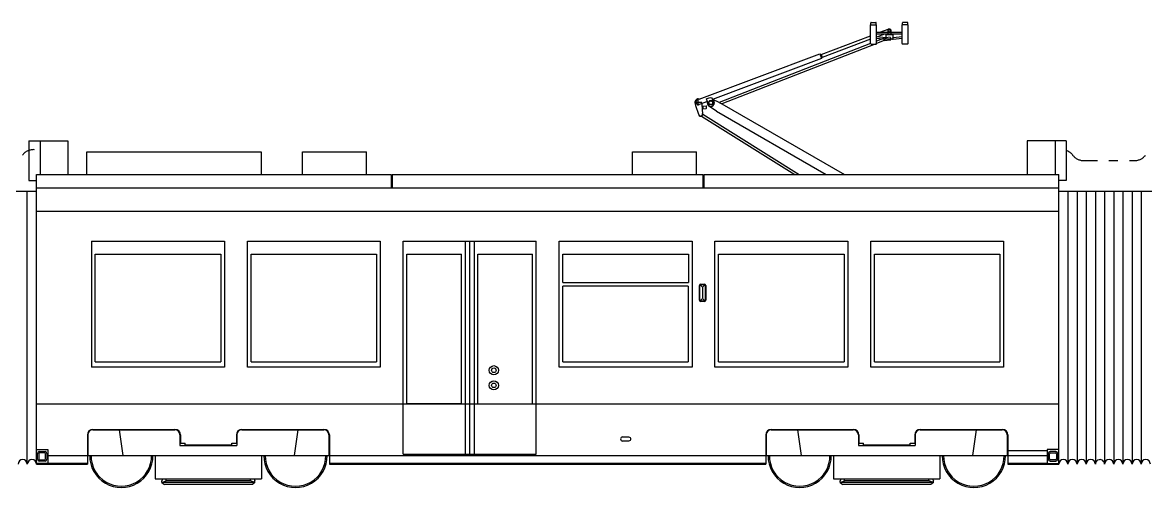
# Model space of a CAD drawing. Header units: metres. Extents: x -36.8 to 0, y 0 to 5.1.
# Drawn here: x -24.11 to -11.86, y -0.02 to 5.06 of the extents above; entities that cross this region are included whole.
import ezdxf

# ---------------------------------------------------------------- set-up
doc = ezdxf.new("R2010")
doc.units = ezdxf.units.M
doc.header["$MEASUREMENT"] = 0
for name, pattern in [('AUSGEZOGEN', [0]), ('GESTRICHELT', [0.5, 0.25, -0.25]), ('MITTELLINIE', [1, 0.75, -0.125, 0, -0.125]), ('STRICHPUNKT', [0.4, 0.15, -0.125, 0, -0.125])]:
    doc.linetypes.add(name, pattern=pattern)

msp = doc.modelspace()

# ---------------------------------------------------------------- linework, layer by layer
at = {"ltscale": 0.1}
for p, q in [((-14.858, 4.914), (-14.858, 5.033)), ((-14.857, 5.034), (-14.855, 5.034)), ((-14.855, 5.034), (-14.855, 5.055)), ((-14.855, 5.034), (-14.795, 5.034)), ((-14.85, 5.06), (-14.8, 5.06)), ((-14.795, 5.034), (-14.795, 5.055)), ((-14.795, 5.034), (-14.793, 5.034)), ((-14.793, 4.95), (-14.793, 5.034)), ((-14.513, 4.95), (-14.513, 5.034)), ((-14.51, 5.034), (-14.513, 5.034)), ((-14.51, 5.034), (-14.51, 5.055)), ((-14.45, 5.034), (-14.51, 5.034)), ((-14.455, 5.06), (-14.505, 5.06)), ((-14.45, 5.034), (-14.45, 5.055)), ((-14.449, 5.034), (-14.45, 5.034)), ((-14.448, 4.829), (-14.448, 5.033)), ((-15.398, 4.711), (-14.858, 4.914)), ((-14.858, 4.829), (-14.858, 4.914)), ((-14.76, 4.95), (-14.793, 4.95)), ((-14.793, 4.83), (-14.793, 4.95)), ((-14.793, 4.935), (-14.668, 4.935)), ((-14.668, 4.933), (-14.793, 4.933)), ((-14.793, 4.905), (-14.693, 4.896)), ((-14.706, 4.933), (-14.783, 4.904)), ((-14.659, 4.988), (-14.76, 4.95)), ((-14.668, 4.95), (-14.76, 4.95)), ((-14.691, 4.933), (-14.699, 4.931)), ((-14.691, 4.932), (-14.699, 4.929)), ((-14.699, 4.931), (-14.699, 4.929)), ((-14.693, 4.926), (-14.693, 4.892)), ((-14.613, 4.926), (-14.693, 4.926)), ((-14.668, 4.932), (-14.691, 4.932)), ((-14.683, 4.931), (-14.683, 4.928)), ((-14.668, 4.981), (-14.668, 4.95)), ((-14.638, 4.95), (-14.668, 4.95)), ((-14.668, 4.935), (-14.638, 4.935)), ((-14.638, 4.933), (-14.668, 4.933)), ((-14.638, 4.932), (-14.668, 4.932)), ((-14.659, 4.988), (-14.659, 4.988)), ((-14.638, 4.981), (-14.638, 4.95)), ((-14.513, 4.95), (-14.638, 4.95)), ((-14.638, 4.935), (-14.513, 4.935)), ((-14.513, 4.933), (-14.638, 4.933)), ((-14.615, 4.932), (-14.638, 4.932)), ((-14.623, 4.931), (-14.623, 4.928)), ((-14.615, 4.933), (-14.607, 4.931)), ((-14.615, 4.932), (-14.607, 4.929)), ((-14.613, 4.882), (-14.613, 4.926)), ((-14.613, 4.896), (-14.513, 4.905)), ((-14.607, 4.931), (-14.607, 4.929)), ((-14.513, 4.887), (-14.513, 4.95)), ((-14.858, 4.831), (-16.509, 4.188)), ((-14.808, 4.824), (-16.479, 4.172)), ((-14.858, 4.876), (-15.386, 4.679)), ((-14.853, 4.824), (-14.808, 4.824)), ((-14.808, 4.824), (-14.798, 4.824)), ((-14.793, 4.887), (-14.729, 4.882)), ((-14.729, 4.882), (-14.793, 4.857)), ((-14.711, 4.862), (-14.793, 4.83)), ((-14.793, 4.829), (-14.793, 4.83)), ((-14.729, 4.882), (-14.713, 4.88)), ((-14.713, 4.88), (-14.711, 4.862)), ((-14.713, 4.88), (-14.694, 4.879)), ((-14.641, 4.868), (-14.711, 4.86)), ((-14.711, 4.862), (-14.711, 4.86)), ((-14.693, 4.892), (-14.693, 4.882)), ((-14.693, 4.882), (-14.688, 4.876)), ((-14.637, 4.876), (-14.688, 4.876)), ((-14.641, 4.868), (-14.637, 4.873)), ((-14.637, 4.876), (-14.637, 4.873)), ((-14.618, 4.876), (-14.637, 4.876)), ((-14.618, 4.876), (-14.617, 4.877)), ((-14.617, 4.877), (-14.613, 4.882)), ((-14.617, 4.877), (-14.612, 4.877)), ((-14.612, 4.879), (-14.513, 4.887)), ((-14.513, 4.829), (-14.513, 4.887)), ((-14.453, 4.824), (-14.508, 4.824)), ((-16.728, 4.224), (-15.412, 4.717)), ((-15.393, 4.665), (-16.581, 4.22)), ((-15.412, 4.717), (-15.398, 4.711)), ((-15.412, 4.717), (-15.393, 4.665)), ((-15.398, 4.711), (-15.386, 4.679)), ((-15.393, 4.665), (-15.386, 4.679)), ((-16.773, 4.184), (-16.766, 4.154)), ((-16.728, 4.224), (-16.748, 4.217)), ((-16.726, 4.167), (-16.73, 4.165)), ((-16.637, 4.199), (-16.729, 4.165)), ((-16.699, 4.176), (-16.698, 4.168)), ((-16.698, 4.168), (-16.691, 4.06)), ((-16.609, 4.239), (-16.647, 4.225)), ((-16.628, 4.174), (-16.647, 4.225)), ((-16.628, 4.174), (-16.623, 4.175)), ((-16.587, 4.235), (-16.609, 4.239)), ((-16.572, 4.195), (-16.587, 4.235)), ((-16.58, 4.219), (-16.579, 4.221)), ((-16.509, 4.188), (-16.579, 4.221)), ((-16.576, 4.193), (-16.572, 4.195)), ((-16.509, 4.188), (-16.479, 4.172)), ((-16.479, 4.172), (-15.142, 3.4)), ((-16.766, 4.154), (-16.733, 4.06)), ((-16.733, 4.06), (-16.729, 4.052)), ((-16.697, 4.148), (-16.652, 4.151)), ((-16.695, 4.118), (-16.65, 4.121)), ((-16.687, 4.058), (-16.69, 4.066)), ((-16.689, 4.149), (-16.687, 4.119)), ((-16.687, 4.058), (-15.635, 3.4)), ((-16.652, 4.151), (-16.65, 4.121)), ((-16.621, 4.147), (-16.622, 4.151)), ((-16.538, 4.091), (-16.621, 4.147)), ((-16.538, 4.091), (-15.342, 3.4)), ((-16.7, 4.037), (-16.709, 4.036)), ((-16.7, 4.037), (-15.683, 3.4)), ((-24.038, 3.77), (-23.612, 3.77)), ((-24.038, 3.77), (-24.038, 3.335)), ((-23.915, 3.77), (-23.915, 3.4)), ((-23.612, 3.77), (-23.612, 3.4)), ((-13.15, 3.77), (-13.15, 3.4)), ((-12.723, 3.77), (-13.15, 3.77)), ((-12.723, 3.77), (-12.723, 3.335)), ((-23.405, 3.4), (-23.405, 3.65)), ((-23.405, 3.65), (-21.505, 3.65)), ((-21.505, 3.65), (-21.505, 3.4)), ((-21.055, 3.65), (-20.355, 3.65)), ((-21.055, 3.4), (-21.055, 3.65)), ((-20.355, 3.4), (-20.355, 3.65)), ((-17.455, 3.4), (-17.455, 3.65)), ((-17.455, 3.65), (-16.755, 3.65)), ((-16.755, 3.4), (-16.755, 3.65)), ((-24.038, 3.335), (-23.955, 3.335)), ((-23.955, 3.4), (-23.612, 3.4)), ((-23.955, 3.335), (-23.955, 3.4)), ((-23.955, 3.22), (-23.955, 3.335)), ((-23.612, 3.4), (-23.405, 3.4)), ((-23.405, 3.4), (-21.505, 3.4)), ((-21.505, 3.4), (-21.055, 3.4)), ((-21.055, 3.4), (-20.355, 3.4)), ((-20.355, 3.4), (-20.085, 3.4)), ((-20.085, 3.4), (-20.085, 3.25)), ((-20.075, 3.4), (-20.075, 3.25)), ((-20.075, 3.4), (-17.455, 3.4)), ((-17.455, 3.4), (-16.755, 3.4)), ((-16.755, 3.4), (-16.686, 3.4)), ((-16.686, 3.4), (-16.686, 3.25)), ((-16.676, 3.4), (-16.676, 3.25)), ((-16.676, 3.4), (-13.15, 3.4)), ((-13.15, 3.4), (-12.806, 3.4)), ((-12.806, 3.335), (-12.806, 3.4)), ((-12.806, 3.22), (-12.806, 3.335)), ((-12.723, 3.335), (-12.806, 3.335)), ((-24.505, 3.22), (-23.955, 3.22)), ((-24.055, 0.24), (-24.055, 3.22)), ((-20.085, 3.25), (-23.955, 3.25)), ((-23.955, 0.401), (-23.955, 3.22)), ((-20.075, 3.25), (-20.085, 3.25)), ((-16.686, 3.25), (-20.075, 3.25)), ((-16.676, 3.25), (-16.686, 3.25)), ((-12.805, 3.25), (-16.676, 3.25)), ((-12.806, 0.401), (-12.806, 3.22)), ((-12.806, 3.22), (-12.361, 3.22)), ((-12.706, 3.22), (-12.706, 0.24)), ((-12.606, 3.22), (-12.606, 0.24)), ((-12.506, 3.22), (-12.506, 0.24)), ((-12.406, 3.22), (-12.406, 0.24)), ((-12.361, 3.22), (-12.256, 3.22)), ((-12.306, 3.22), (-12.306, 0.24)), ((-12.256, 3.22), (-11.706, 3.22)), ((-12.206, 3.22), (-12.206, 0.24)), ((-12.106, 3.22), (-12.106, 0.24)), ((-12.006, 3.22), (-12.006, 0.24)), ((-11.906, 3.22), (-11.906, 0.24)), ((-23.355, 2.675), (-21.905, 2.675)), ((-23.355, 2.675), (-23.355, 1.3)), ((-21.905, 2.675), (-21.905, 1.3)), ((-21.655, 2.675), (-20.205, 2.675)), ((-21.655, 1.3), (-21.655, 2.675)), ((-20.205, 2.675), (-20.205, 1.3)), ((-19.955, 0.35), (-19.955, 2.675)), ((-19.955, 2.675), (-18.505, 2.675)), ((-19.28, 2.675), (-19.28, 0.35)), ((-19.23, 0.35), (-19.23, 2.675)), ((-19.18, 2.675), (-19.18, 0.35)), ((-18.505, 0.35), (-18.505, 2.675)), ((-18.255, 2.675), (-16.805, 2.675)), ((-18.255, 1.3), (-18.255, 2.675)), ((-16.805, 2.675), (-16.805, 1.3)), ((-16.555, 2.675), (-15.105, 2.675)), ((-16.555, 1.3), (-16.555, 2.675)), ((-15.105, 2.675), (-15.105, 1.3)), ((-14.855, 2.675), (-13.406, 2.675)), ((-14.855, 1.3), (-14.855, 2.675)), ((-13.406, 2.675), (-13.406, 1.3)), ((-23.315, 2.53), (-21.945, 2.53)), ((-23.315, 1.357), (-23.315, 2.53)), ((-21.945, 2.53), (-21.945, 1.357)), ((-21.615, 2.53), (-20.245, 2.53)), ((-21.615, 1.357), (-21.615, 2.53)), ((-20.245, 2.53), (-20.245, 1.357)), ((-19.915, 2.53), (-19.32, 2.53)), ((-19.915, 0.9), (-19.915, 2.53)), ((-19.32, 0.9), (-19.32, 2.53)), ((-19.14, 2.53), (-18.545, 2.53)), ((-19.14, 0.9), (-19.14, 2.53)), ((-18.545, 0.9), (-18.545, 2.53)), ((-18.215, 2.53), (-16.845, 2.53)), ((-18.215, 2.223), (-18.215, 2.53)), ((-16.845, 2.53), (-16.845, 2.223)), ((-16.515, 2.53), (-15.145, 2.53)), ((-16.515, 1.357), (-16.515, 2.53)), ((-15.145, 2.53), (-15.145, 1.357)), ((-14.815, 2.53), (-13.446, 2.53)), ((-14.815, 1.357), (-14.815, 2.53)), ((-13.446, 2.53), (-13.446, 1.357)), ((-18.215, 2.223), (-16.845, 2.223)), ((-18.215, 1.357), (-18.215, 2.183)), ((-16.846, 2.183), (-18.215, 2.183)), ((-16.846, 2.183), (-16.846, 1.357)), ((-23.315, 1.357), (-21.945, 1.357)), ((-21.615, 1.357), (-20.245, 1.357)), ((-18.215, 1.357), (-16.846, 1.357)), ((-16.515, 1.357), (-15.145, 1.357)), ((-14.815, 1.357), (-13.446, 1.357)), ((-21.905, 1.3), (-23.355, 1.3)), ((-20.205, 1.3), (-21.655, 1.3)), ((-16.805, 1.3), (-18.255, 1.3)), ((-15.105, 1.3), (-16.555, 1.3)), ((-13.406, 1.3), (-14.855, 1.3)), ((-19.32, 0.9), (-19.915, 0.9)), ((-19.14, 0.9), (-18.545, 0.9)), ((-23.34, 0.62), (-22.445, 0.62)), ((-23.34, 0.615), (-22.445, 0.615)), ((-23.055, 0.615), (-23.015, 0.335)), ((-21.715, 0.62), (-20.82, 0.62)), ((-21.715, 0.615), (-20.82, 0.615)), ((-21.105, 0.615), (-21.145, 0.335)), ((-15.941, 0.62), (-15.046, 0.62)), ((-15.941, 0.615), (-15.046, 0.615)), ((-15.656, 0.615), (-15.616, 0.335)), ((-14.316, 0.62), (-13.421, 0.62)), ((-14.316, 0.615), (-13.421, 0.615)), ((-13.706, 0.615), (-13.746, 0.335)), ((-23.4, 0.56), (-23.4, 0.335)), ((-23.395, 0.56), (-23.395, 0.335)), ((-22.39, 0.56), (-22.39, 0.445)), ((-22.385, 0.56), (-22.385, 0.47)), ((-21.775, 0.56), (-21.775, 0.47)), ((-21.77, 0.56), (-21.77, 0.445)), ((-20.765, 0.56), (-20.765, 0.335)), ((-20.76, 0.56), (-20.76, 0.335)), ((-17.562, 0.538), (-17.497, 0.538)), ((-17.562, 0.493), (-17.497, 0.493)), ((-16.001, 0.56), (-16.001, 0.335)), ((-15.996, 0.56), (-15.996, 0.335)), ((-14.991, 0.56), (-14.991, 0.445)), ((-14.986, 0.56), (-14.986, 0.47)), ((-14.376, 0.56), (-14.376, 0.47)), ((-14.371, 0.56), (-14.371, 0.445)), ((-13.366, 0.56), (-13.366, 0.335)), ((-13.361, 0.56), (-13.361, 0.335)), ((-23.955, 0.401), (-23.831, 0.401)), ((-23.955, 0.249), (-23.955, 0.401)), ((-23.925, 0.377), (-23.861, 0.377)), ((-23.831, 0.401), (-23.831, 0.249)), ((-22.39, 0.445), (-21.77, 0.445)), ((-22.385, 0.47), (-22.335, 0.47)), ((-22.335, 0.45), (-22.335, 0.47)), ((-22.335, 0.45), (-21.825, 0.45)), ((-21.825, 0.47), (-21.775, 0.47)), ((-21.825, 0.45), (-21.825, 0.47)), ((-14.991, 0.445), (-14.371, 0.445)), ((-14.986, 0.47), (-14.936, 0.47)), ((-14.936, 0.45), (-14.936, 0.47)), ((-14.936, 0.45), (-14.426, 0.45)), ((-14.426, 0.47), (-14.376, 0.47)), ((-14.426, 0.45), (-14.426, 0.47)), ((-13.361, 0.39), (-12.93, 0.39)), ((-12.806, 0.401), (-12.93, 0.401)), ((-12.93, 0.401), (-12.93, 0.249)), ((-12.836, 0.377), (-12.9, 0.377)), ((-12.806, 0.249), (-12.806, 0.401)), ((-23.955, 0.24), (-23.955, 0.249)), ((-23.831, 0.249), (-23.955, 0.249)), ((-23.945, 0.293), (-23.945, 0.357)), ((-23.931, 0.353), (-23.931, 0.297)), ((-23.861, 0.273), (-23.925, 0.273)), ((-23.866, 0.363), (-23.921, 0.363)), ((-23.921, 0.288), (-23.866, 0.288)), ((-23.856, 0.297), (-23.856, 0.353)), ((-23.841, 0.357), (-23.841, 0.293)), ((-23.831, 0.25), (-23.4, 0.25)), ((-23.4, 0.335), (-23.4, 0.24)), ((-23.395, 0.335), (-23.375, 0.335)), ((-23.375, 0.335), (-23.36, 0.335)), ((-23.36, 0.335), (-22.7, 0.335)), ((-22.7, 0.335), (-22.685, 0.335)), ((-22.685, 0.335), (-22.66, 0.335)), ((-22.66, 0.335), (-21.5, 0.335)), ((-22.66, 0.335), (-22.66, 0.08)), ((-21.5, 0.335), (-21.5, 0.08)), ((-21.5, 0.335), (-21.475, 0.335)), ((-21.475, 0.335), (-21.46, 0.335)), ((-21.46, 0.335), (-20.8, 0.335)), ((-20.8, 0.335), (-20.785, 0.335)), ((-20.785, 0.335), (-20.765, 0.335)), ((-20.76, 0.335), (-20.76, 0.24)), ((-20.76, 0.25), (-16.001, 0.25)), ((-19.955, 0.35), (-18.505, 0.35)), ((-16.001, 0.335), (-16.001, 0.24)), ((-15.996, 0.335), (-15.976, 0.335)), ((-15.976, 0.335), (-15.961, 0.335)), ((-15.961, 0.335), (-15.301, 0.335)), ((-15.301, 0.335), (-15.286, 0.335)), ((-15.286, 0.335), (-15.261, 0.335)), ((-15.261, 0.335), (-15.261, 0.08)), ((-15.261, 0.335), (-14.101, 0.335)), ((-14.101, 0.335), (-14.101, 0.08)), ((-14.101, 0.335), (-14.076, 0.335)), ((-14.076, 0.335), (-14.061, 0.335)), ((-14.061, 0.335), (-13.401, 0.335)), ((-13.401, 0.335), (-13.386, 0.335)), ((-13.386, 0.335), (-13.366, 0.335)), ((-13.361, 0.335), (-13.361, 0.24)), ((-13.361, 0.25), (-12.93, 0.25)), ((-12.93, 0.249), (-12.806, 0.249)), ((-12.92, 0.357), (-12.92, 0.293)), ((-12.905, 0.297), (-12.905, 0.353)), ((-12.9, 0.273), (-12.836, 0.273)), ((-12.895, 0.363), (-12.84, 0.363)), ((-12.84, 0.288), (-12.895, 0.288)), ((-12.83, 0.353), (-12.83, 0.297)), ((-12.816, 0.293), (-12.816, 0.357)), ((-12.806, 0.24), (-12.806, 0.249)), ((-23.955, 0.24), (-23.4, 0.24)), ((-20.76, 0.24), (-16.001, 0.24)), ((-13.361, 0.24), (-12.806, 0.24)), ((-22.66, 0.08), (-22.58, 0.08)), ((-22.58, 0.08), (-22.589, 0.06)), ((-22.589, 0.04), (-22.589, 0.06)), ((-22.589, 0.04), (-22.54, 0.06)), ((-21.572, 0.04), (-22.589, 0.04)), ((-22.589, 0.04), (-22.56, 0.02)), ((-22.58, 0.08), (-21.58, 0.08)), ((-21.6, 0.02), (-22.56, 0.02)), ((-22.54, 0.06), (-22.54, 0.08)), ((-21.62, 0.06), (-22.54, 0.06)), ((-21.62, 0.06), (-21.62, 0.08)), ((-21.572, 0.04), (-21.62, 0.06)), ((-21.572, 0.04), (-21.6, 0.02)), ((-21.58, 0.08), (-21.5, 0.08)), ((-21.58, 0.08), (-21.572, 0.06)), ((-21.572, 0.04), (-21.572, 0.06)), ((-15.261, 0.08), (-15.181, 0.08)), ((-15.181, 0.08), (-15.19, 0.06)), ((-15.19, 0.04), (-15.19, 0.06)), ((-15.19, 0.04), (-15.141, 0.06)), ((-14.172, 0.04), (-15.19, 0.04)), ((-15.19, 0.04), (-15.161, 0.02)), ((-15.181, 0.08), (-14.181, 0.08)), ((-14.201, 0.02), (-15.161, 0.02)), ((-15.141, 0.06), (-15.141, 0.08)), ((-14.221, 0.06), (-15.141, 0.06)), ((-14.221, 0.06), (-14.221, 0.08)), ((-14.172, 0.04), (-14.221, 0.06)), ((-14.172, 0.04), (-14.201, 0.02)), ((-14.181, 0.08), (-14.101, 0.08)), ((-14.181, 0.08), (-14.172, 0.06)), ((-14.172, 0.04), (-14.172, 0.06))]:
    msp.add_line(p, q, dxfattribs=at)
at = {"linetype": 'GESTRICHELT', "ltscale": 10}
for p, q in [((-14.668, 4.95), (-14.668, 4.926)), ((-14.638, 4.95), (-14.638, 4.926)), ((-14.714, 4.887), (-14.729, 4.882)), ((-14.693, 4.892), (-14.714, 4.889)), ((-14.714, 4.889), (-14.713, 4.88)), ((-14.645, 4.898), (-14.693, 4.892)), ((-14.645, 4.898), (-14.639, 4.893)), ((-14.639, 4.893), (-14.637, 4.876)), ((-12.846, 3.77), (-12.846, 3.4))]:
    msp.add_line(p, q, dxfattribs=at)
at = {"linetype": 'AUSGEZOGEN', "ltscale": 10}
for p, q in [((-14.688, 4.877), (-14.694, 4.877)), ((-23.955, 3), (-12.806, 3)), ((-23.955, 0.9), (-12.806, 0.9)), ((-23.831, 0.335), (-23.4, 0.335)), ((-20.76, 0.335), (-16.001, 0.335)), ((-13.361, 0.335), (-12.93, 0.335))]:
    msp.add_line(p, q, dxfattribs=at)
at = {"linetype": 'MITTELLINIE'}
for p, q in [((-16.778, 4.191), (-16.699, 4.191)), ((-16.738, 4.152), (-16.738, 4.23))]:
    msp.add_line(p, q, dxfattribs=at)
at = {"linetype": 'STRICHPUNKT'}
msp.add_line((-12.534, 3.553), (-11.978, 3.553), dxfattribs=at)
for p, q in [((-16.708, 2.206), (-16.672, 2.206)), ((-16.725, 2.031), (-16.725, 2.189)), ((-16.72, 2.031), (-16.72, 2.189)), ((-16.708, 2.201), (-16.672, 2.201)), ((-16.708, 2.189), (-16.694, 2.174)), ((-16.69, 2.172), (-16.69, 2.049)), ((-16.672, 2.189), (-16.687, 2.174)), ((-16.66, 2.189), (-16.66, 2.031)), ((-16.655, 2.189), (-16.655, 2.031)), ((-16.708, 2.031), (-16.694, 2.045)), ((-16.672, 2.019), (-16.708, 2.019)), ((-16.672, 2.014), (-16.708, 2.014)), ((-16.687, 2.045), (-16.672, 2.031))]:
    msp.add_line(p, q)
at = {"ltscale": 0.1}
for centre, radius in [((-14.653, 4.972), 0.011), ((-16.6, 4.184), 0.025), ((-16.6, 4.184), 0.02), ((-18.967, 1.265), 0.05), ((-18.967, 1.265), 0.025), ((-18.967, 1.1), 0.05), ((-18.967, 1.1), 0.025)]:
    msp.add_circle(centre, radius, dxfattribs=at)
for centre, radius, start, end in [((-14.857, 5.033), 0.001, 90, 180), ((-14.85, 5.055), 0.005, 90, 180), ((-14.8, 5.055), 0.005, 0, 90), ((-14.505, 5.055), 0.005, 90, 180), ((-14.455, 5.055), 0.005, 0, 90), ((-14.449, 5.033), 0.001, 0, 90), ((-14.682, 4.931), 0.001, 90, 180), ((-14.682, 4.928), 0.001, 180, 270), ((-14.653, 4.972), 0.0175, 111.033, 148.998), ((-14.653, 4.972), 0.0175, 211.004, 328.997), ((-14.653, 4.972), 0.0175, 31.0021, 111.033), ((-14.624, 4.931), 0.001, 0, 90), ((-14.624, 4.928), 0.001, 270, 0), ((-14.853, 4.829), 0.005, 180, 270), ((-14.798, 4.829), 0.005, 270, 0), ((-14.627, 4.886), 0.017, 333.0331, 36.1135), ((-14.627, 4.886), 0.017, 328.968, 333.033), ((-14.508, 4.829), 0.005, 180, 270), ((-14.453, 4.829), 0.005, 270, 0), ((-16.738, 4.191), 0.035, 72.306, 191.758), ((-16.738, 4.191), 0.0275, 110.519, 290.519), ((-16.6, 4.184), 0.04, 159.109, 61.9292), ((-16.711, 4.058), 0.022, 175.162, 274.822), ((-16.711, 4.058), 0.02, 199.782, 3.7333), ((-16.711, 4.058), 0.022, 274.8221, 28.3542), ((-16.671, 4.135), 0.025, 326.863, 40.6028), ((-23.34, 0.56), 0.06, 90, 180), ((-23.34, 0.56), 0.055, 90, 180), ((-22.445, 0.56), 0.06, 0, 90), ((-22.445, 0.56), 0.055, 0, 90), ((-21.715, 0.56), 0.06, 90, 180), ((-21.715, 0.56), 0.055, 90, 180), ((-20.82, 0.56), 0.06, 0, 90), ((-20.82, 0.56), 0.055, 0, 90), ((-15.941, 0.56), 0.06, 90, 180), ((-15.941, 0.56), 0.055, 90, 180), ((-15.046, 0.56), 0.06, 0, 90), ((-15.046, 0.56), 0.055, 0, 90), ((-14.316, 0.56), 0.06, 90, 180), ((-14.316, 0.56), 0.055, 90, 180), ((-13.421, 0.56), 0.06, 0, 90), ((-13.421, 0.56), 0.055, 0, 90), ((-23.925, 0.357), 0.02, 90, 180), ((-23.861, 0.357), 0.02, 0, 90), ((-12.9, 0.357), 0.02, 90, 180), ((-12.836, 0.357), 0.02, 0, 90), ((-24.105, 0.24), 0.05, 0, 180), ((-24.005, 0.24), 0.05, 0, 180), ((-23.925, 0.293), 0.02, 180, 270), ((-23.921, 0.353), 0.01, 90, 180), ((-23.921, 0.297), 0.01, 180, 270), ((-23.866, 0.353), 0.01, 0, 90), ((-23.866, 0.297), 0.01, 270, 0), ((-23.861, 0.293), 0.02, 270, 0), ((-23.03, 0.33), 0.345, 179.17, 0.8304), ((-23.03, 0.33), 0.33, 179.132, 0.8682), ((-21.13, 0.33), 0.345, 179.17, 0.8304), ((-21.13, 0.33), 0.33, 179.132, 0.8682), ((-15.631, 0.33), 0.345, 179.17, 0.8304), ((-15.631, 0.33), 0.33, 179.132, 0.8682), ((-13.731, 0.33), 0.345, 179.17, 0.8304), ((-13.731, 0.33), 0.33, 179.132, 0.8682), ((-12.9, 0.293), 0.02, 180, 270), ((-12.895, 0.353), 0.01, 90, 180), ((-12.895, 0.297), 0.01, 180, 270), ((-12.84, 0.353), 0.01, 0, 90), ((-12.84, 0.297), 0.01, 270, 0), ((-12.836, 0.293), 0.02, 270, 0), ((-12.756, 0.24), 0.05, 0, 180), ((-12.656, 0.24), 0.05, 0, 180), ((-12.556, 0.24), 0.05, 0, 180), ((-12.456, 0.24), 0.05, 0, 180), ((-12.356, 0.24), 0.05, 100.245, 180), ((-12.356, 0.24), 0.05, 0, 100.245), ((-12.256, 0.24), 0.05, 90, 180), ((-12.256, 0.24), 0.05, 0, 89.9989), ((-12.156, 0.24), 0.05, 0, 180), ((-12.056, 0.24), 0.05, 0, 180), ((-11.956, 0.24), 0.05, 0, 180), ((-11.856, 0.24), 0.05, 0, 180)]:
    msp.add_arc(centre, radius, start, end, dxfattribs=at)
at = {"linetype": 'AUSGEZOGEN', "ltscale": 10}
msp.add_arc((-14.679, 4.886), 0.017, 143.886, 211.032, dxfattribs=at)
at = {"linetype": 'STRICHPUNKT'}
for centre, start, end in [((-23.988, 3.522), 85.4114, 142.942), ((-12.773, 3.522), 37.0576, 70.5288), ((-12.534, 3.703), 217.058, 270), ((-11.978, 3.703), 270, 322.942)]:
    msp.add_arc(centre, 0.15, start, end, dxfattribs=at)
for centre, radius, start, end in [((-16.708, 2.189), 0.017, 90, 180), ((-16.672, 2.189), 0.017, 0, 90), ((-16.708, 2.189), 0.012, 90, 180), ((-16.672, 2.189), 0.012, 0, 90), ((-16.708, 2.031), 0.017, 180, 270), ((-16.708, 2.031), 0.012, 180, 270), ((-16.672, 2.031), 0.012, 270, 0), ((-16.672, 2.031), 0.017, 270, 0), ((-17.562, 0.515), 0.0225, 90.0011, 269.9989)]:
    msp.add_arc(centre, radius, start, end)
at = {"extrusion": (0, 0, -1)}
msp.add_arc((17.497, 0.515), 0.0225, 90.0011, 269.9989, dxfattribs=at)

doc.saveas('drawing.dxf')
